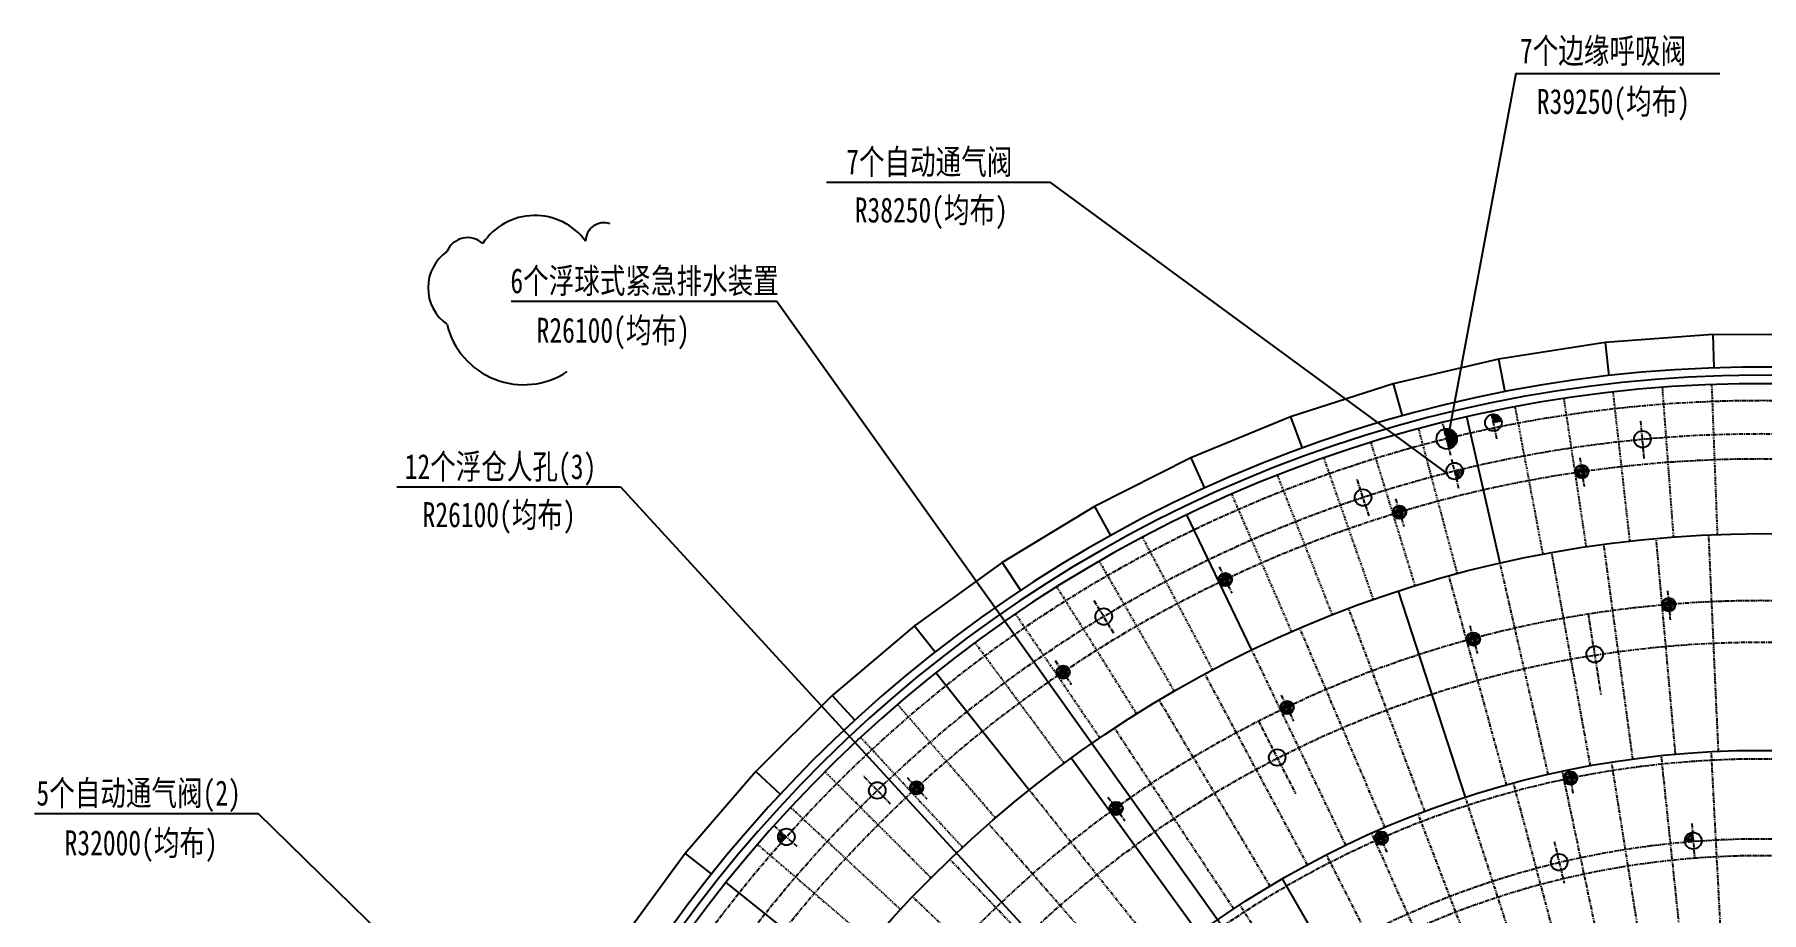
# Model space of a CAD drawing. Header units: inches. Extents: x 8 to 1207, y 9 to 860.
# Drawn here: x 138.2 to 345.6, y 383 to 488.4 of the extents above; entities that cross this region are included whole.
import ezdxf

# ---------------------------------------------------------------- set-up
doc = ezdxf.new("R2010")
doc.units = ezdxf.units.IN
doc.header["$MEASUREMENT"] = 0
doc.linetypes.add('LICENT1', pattern=[0.59, 0.5, -0.03, 0.03, -0.03])
doc.linetypes.add('LIDIVIDE', pattern=[0.65, 0.4, -0.05, 0.05, -0.05, 0.05, -0.05])
for name, color, linetype in [('1', 2, 'Continuous'), ('2', 1, 'Continuous'), ('3', 3, 'LICENT1')]:
    doc.layers.add(name, color=color, linetype=linetype)
doc.styles.add('HZ', font='NSimSun.ttf', dxfattribs={"width": 0.75})

msp = doc.modelspace()

# ---------------------------------------------------------------- linework, layer by layer
at = {"layer": '1', "linetype": 'Continuous'}
for p, q in [((316.07, 483.67), (308.08, 440.81)), ((316.07, 483.67), (340.57, 483.67)), ((233.29, 470.64), (260.13, 470.64)), ((260.13, 470.64), (307.76, 435.73)), ((195.44, 456.36), (227.3, 456.36)), ((286.06, 374.03), (227.3, 456.36)), ((313.21, 442.63), (313.37, 442.79)), ((313.24, 442.49), (313.53, 442.78)), ((313.27, 442.34), (313.68, 442.75)), ((313.3, 442.19), (313.8, 442.7)), ((313.33, 442.05), (313.92, 442.63)), ((313.36, 441.9), (314.02, 442.56)), ((313.39, 441.75), (314.11, 442.48)), ((313.61, 441.8), (314.19, 442.38)), ((313.83, 441.84), (314.26, 442.27)), ((314.06, 441.89), (314.32, 442.15)), ((314.28, 441.93), (314.36, 442.01)), ((307.49, 440.97), (307.58, 441.06)), ((307.51, 440.87), (307.72, 441.08)), ((307.54, 440.77), (307.84, 441.08)), ((307.56, 440.67), (307.95, 441.06)), ((307.59, 440.57), (308.06, 441.04)), ((307.61, 440.47), (308.15, 441.02)), ((307.64, 440.38), (308.24, 440.98)), ((307.66, 440.28), (308.33, 440.94)), ((307.69, 440.18), (308.41, 440.9)), ((307.71, 440.08), (308.48, 440.85)), ((307.73, 439.98), (308.55, 440.79)), ((307.76, 439.88), (308.62, 440.74)), ((307.78, 439.78), (307.89, 439.88)), ((307.81, 439.68), (308.05, 439.92)), ((307.83, 439.58), (308.21, 439.96)), ((307.86, 439.48), (308.38, 440)), ((307.88, 439.38), (308.54, 440.04)), ((307.89, 439.88), (308.68, 440.67)), ((307.91, 439.28), (308.7, 440.08)), ((307.93, 439.19), (308.87, 440.12)), ((307.96, 439.09), (308.97, 440.1)), ((307.98, 438.99), (308.98, 439.99)), ((308.01, 438.89), (308.99, 439.87)), ((308.03, 438.79), (308.99, 439.75)), ((308.05, 439.92), (308.73, 440.61)), ((308.05, 438.69), (308.97, 439.6)), ((308.21, 439.96), (308.78, 440.53)), ((308.38, 440), (308.83, 440.46)), ((308.54, 440.04), (308.87, 440.38)), ((308.7, 440.08), (308.91, 440.29)), ((308.87, 440.12), (308.94, 440.2)), ((308.19, 438.7), (308.91, 439.43)), ((308.44, 438.83), (308.79, 439.17)), ((181.74, 434.08), (208.57, 434.08)), ((208.57, 434.08), (273.25, 363.67)), ((138.23, 394.91), (165.07, 394.91)), ((225.7, 335.58), (165.07, 394.91))]:
    msp.add_line(p, q, dxfattribs=at)
at = {"layer": '1', "linetype": 'LIDIVIDE', "ltscale": 0.6}
for p, q in [((335.02, 428.07), (333.68, 446.02)), ((340.29, 428.37), (339.61, 446.36)), ((319.34, 426.01), (316, 443.7)), ((324.54, 426.89), (321.86, 444.69)), ((329.77, 427.58), (327.76, 445.47)), ((309.06, 423.66), (304.41, 441.05)), ((298.99, 420.56), (293.04, 437.55)), ((304, 422.2), (298.69, 439.41)), ((294.05, 418.72), (287.47, 435.48)), ((289.17, 416.7), (281.98, 433.2)), ((279.67, 412.13), (271.26, 428.04)), ((275.06, 409.58), (266.06, 425.17)), ((270.54, 406.86), (260.96, 422.1)), ((266.13, 403.97), (255.99, 418.84)), ((261.83, 400.92), (251.14, 415.4)), ((253.59, 394.34), (241.84, 407.99)), ((249.65, 390.83), (237.41, 404.02)), ((245.86, 387.17), (233.13, 399.9)), ((242.2, 383.37), (229, 395.62)), ((238.68, 379.44), (225.04, 391.18))]:
    msp.add_line(p, q, dxfattribs=at)
at = {"layer": '1', "linetype": 'LICENT1'}
for p, q in [((308.74, 435.93), (308.8, 435.99)), ((308.78, 435.78), (309.04, 436.05)), ((308.81, 435.64), (309.27, 436.1)), ((308.85, 435.5), (309.51, 436.16)), ((308.88, 435.36), (309.71, 436.18)), ((308.92, 435.22), (309.73, 436.03)), ((308.95, 435.08), (309.72, 435.85)), ((309.09, 435.04), (309.66, 435.61)), ((323.19, 435.9), (323.77, 436.68)), ((323.22, 435.72), (323.28, 435.81)), ((323.23, 436.16), (323.53, 436.56)), ((323.27, 435.57), (323.46, 435.83)), ((323.28, 435.81), (323.89, 436.62)), ((323.33, 435.46), (323.63, 435.86)), ((323.42, 435.36), (323.81, 435.88)), ((323.46, 435.83), (323.91, 436.45)), ((323.51, 435.27), (323.98, 435.91)), ((323.62, 435.21), (324.02, 435.75)), ((323.63, 435.86), (323.94, 436.27)), ((323.73, 435.15), (324.04, 435.57)), ((323.81, 435.88), (323.96, 436.1)), ((323.86, 435.12), (324.07, 435.4)), ((323.89, 436.62), (323.95, 436.71)), ((323.91, 436.45), (324.1, 436.7)), ((323.94, 436.27), (324.23, 436.67)), ((323.96, 436.1), (324.35, 436.63)), ((323.98, 435.91), (323.99, 435.92)), ((323.99, 435.92), (324.46, 436.56)), ((324.02, 435.75), (324.15, 435.93)), ((324.04, 435.57), (324.33, 435.96)), ((324.07, 435.4), (324.5, 435.98)), ((324.1, 435.23), (324.67, 436.01)), ((324.15, 435.93), (324.56, 436.48)), ((324.18, 435.13), (324.79, 435.96)), ((324.33, 435.96), (324.64, 436.38)), ((324.41, 435.23), (324.77, 435.72)), ((324.5, 435.98), (324.71, 436.27)), ((324.67, 436.01), (324.76, 436.13)), ((324.01, 435.11), (324.1, 435.23)), ((301.32, 430.9), (301.78, 431.77)), ((301.32, 431.17), (301.56, 431.62)), ((301.42, 430.83), (301.9, 431.73)), ((301.59, 430.88), (301.95, 431.56)), ((301.76, 430.93), (302, 431.39)), ((301.9, 431.73), (301.95, 431.82)), ((301.95, 431.56), (302.1, 431.84)), ((302, 431.39), (302.23, 431.83)), ((302.05, 431.22), (302.36, 431.8)), ((302.11, 431.05), (302.48, 431.75)), ((302.26, 431.09), (302.58, 431.68)), ((302.43, 431.14), (302.68, 431.6)), ((302.6, 431.19), (302.77, 431.5)), ((302.77, 431.24), (302.84, 431.37)), ((301.37, 430.73), (301.42, 430.83)), ((301.44, 430.6), (301.59, 430.88)), ((301.53, 430.49), (301.76, 430.93)), ((301.62, 430.4), (301.93, 430.98)), ((301.73, 430.34), (302.1, 431.03)), ((301.84, 430.28), (302.16, 430.88)), ((301.93, 430.98), (302.05, 431.22)), ((301.97, 430.25), (302.21, 430.71)), ((302.1, 431.03), (302.11, 431.05)), ((302.1, 430.24), (302.26, 430.55)), ((302.16, 430.88), (302.26, 431.09)), ((302.21, 430.71), (302.43, 431.14)), ((302.25, 430.25), (302.31, 430.38)), ((302.26, 430.55), (302.6, 431.19)), ((302.31, 430.38), (302.77, 431.24)), ((302.41, 430.3), (302.89, 431.2)), ((302.62, 430.42), (302.91, 430.96)), ((280.4, 422.97), (280.56, 423.45)), ((280.44, 422.71), (280.76, 423.63)), ((280.55, 422.65), (280.88, 423.61)), ((280.71, 422.73), (280.96, 423.45)), ((280.87, 422.8), (281.04, 423.29)), ((280.88, 423.61), (280.92, 423.71)), ((280.92, 422.21), (281.18, 422.95)), ((280.96, 423.45), (281.07, 423.75)), ((281.03, 422.88), (281.11, 423.13)), ((281.04, 423.29), (281.2, 423.76)), ((281.11, 423.13), (281.33, 423.75)), ((281.18, 422.95), (281.19, 422.97)), ((281.19, 422.97), (281.45, 423.72)), ((281.27, 422.81), (281.34, 423.03)), ((281.34, 423.03), (281.57, 423.67)), ((281.34, 422.65), (281.5, 423.1)), ((281.42, 422.49), (281.66, 423.18)), ((281.5, 423.1), (281.68, 423.6)), ((281.5, 422.33), (281.82, 423.25)), ((281.61, 422.27), (281.95, 423.24)), ((281.66, 423.18), (281.78, 423.51)), ((281.8, 422.43), (282, 423)), ((281.82, 423.25), (281.87, 423.39)), ((280.51, 422.55), (280.55, 422.65)), ((280.6, 422.42), (280.71, 422.73)), ((280.7, 422.33), (280.87, 422.8)), ((280.81, 422.26), (281.03, 422.88)), ((281.04, 422.17), (281.27, 422.81)), ((281.17, 422.16), (281.34, 422.65)), ((281.31, 422.17), (281.42, 422.49)), ((281.45, 422.2), (281.5, 422.33)), ((333.64, 419.99), (334.26, 420.73)), ((333.65, 419.81), (333.72, 419.89)), ((333.69, 420.25), (334.02, 420.63)), ((333.69, 419.66), (333.9, 419.9)), ((333.72, 419.89), (334.38, 420.67)), ((333.75, 419.54), (334.07, 419.92)), ((333.82, 419.43), (334.25, 419.93)), ((333.9, 419.9), (334.39, 420.49)), ((333.91, 419.34), (334.42, 419.95)), ((334.01, 419.27), (334.45, 419.79)), ((334.07, 419.92), (334.4, 420.31)), ((334.13, 419.21), (334.46, 419.61)), ((334.25, 419.93), (334.42, 420.14)), ((334.26, 419.17), (334.48, 419.43)), ((334.38, 420.67), (334.44, 420.75)), ((334.39, 420.49), (334.59, 420.73)), ((334.4, 420.31), (334.73, 420.69)), ((334.4, 419.15), (334.49, 419.26)), ((334.42, 420.14), (334.84, 420.64)), ((334.42, 419.95), (334.43, 419.96)), ((334.43, 419.96), (334.94, 420.57)), ((334.45, 419.79), (334.6, 419.96)), ((334.46, 419.61), (334.77, 419.97)), ((334.48, 419.43), (334.95, 419.99)), ((334.49, 419.26), (335.12, 420)), ((334.58, 419.16), (335.24, 419.94)), ((334.6, 419.96), (335.03, 420.48)), ((334.77, 419.97), (335.11, 420.38)), ((334.81, 419.24), (335.2, 419.7)), ((334.95, 419.99), (335.17, 420.26)), ((335.12, 420), (335.22, 420.12)), ((310.17, 415.73), (310.66, 416.57)), ((310.18, 416), (310.43, 416.43)), ((310.22, 415.55), (310.27, 415.65)), ((310.27, 415.65), (310.78, 416.53)), ((310.28, 415.42), (310.44, 415.69)), ((310.36, 415.31), (310.61, 415.74)), ((310.44, 415.69), (310.82, 416.36)), ((310.46, 415.22), (310.78, 415.79)), ((310.56, 415.15), (310.95, 415.83)), ((310.61, 415.74), (310.87, 416.19)), ((310.67, 415.09), (311.01, 415.68)), ((310.78, 416.53), (310.83, 416.62)), ((310.78, 415.79), (310.92, 416.02)), ((310.79, 415.05), (311.05, 415.51)), ((310.82, 416.36), (310.98, 416.63)), ((310.87, 416.19), (311.12, 416.62)), ((310.92, 416.02), (311.24, 416.59)), ((310.93, 415.04), (311.1, 415.34)), ((310.95, 415.83), (310.96, 415.85)), ((310.96, 415.85), (311.36, 416.53)), ((311.01, 415.68), (311.12, 415.88)), ((311.05, 415.51), (311.29, 415.92)), ((311.08, 415.04), (311.15, 415.16)), ((311.1, 415.34), (311.46, 415.96)), ((311.12, 415.88), (311.46, 416.46)), ((311.15, 415.16), (311.63, 416.01)), ((311.24, 415.08), (311.75, 415.97)), ((311.29, 415.92), (311.55, 416.38)), ((311.46, 415.96), (311.64, 416.27)), ((311.46, 415.2), (311.76, 415.73)), ((311.63, 416.01), (311.71, 416.14)), ((261.42, 412.3), (261.47, 412.61)), ((261.52, 412.16), (261.61, 412.65)), ((261.61, 412.01), (261.74, 412.65)), ((261.71, 411.87), (261.86, 412.64)), ((261.86, 411.94), (261.98, 412.61)), ((260.93, 411.75), (261.02, 412.24)), ((261.01, 411.49), (261.19, 412.45)), ((261.11, 411.34), (261.13, 411.45)), ((261.13, 411.45), (261.32, 412.45)), ((261.21, 411.24), (261.27, 411.55)), ((261.27, 411.55), (261.42, 412.3)), ((261.32, 412.45), (261.34, 412.55)), ((261.33, 411.16), (261.42, 411.65)), ((261.42, 411.65), (261.52, 412.16)), ((261.44, 411.1), (261.57, 411.75)), ((261.56, 411.07), (261.71, 411.85)), ((261.57, 411.75), (261.61, 412.01)), ((261.69, 411.05), (261.81, 411.72)), ((261.71, 411.85), (261.71, 411.87)), ((261.81, 411.72), (261.86, 411.94)), ((261.82, 411.06), (261.91, 411.57)), ((261.91, 411.57), (262, 412.04)), ((261.95, 411.09), (262.01, 411.43)), ((262, 412.04), (262.1, 412.56)), ((262.01, 411.43), (262.15, 412.14)), ((262.09, 411.14), (262.11, 411.28)), ((262.11, 411.28), (262.29, 412.24)), ((262.15, 412.14), (262.21, 412.49)), ((262.23, 411.24), (262.42, 412.24)), ((262.29, 412.24), (262.32, 412.38)), ((262.39, 411.42), (262.51, 412.01)), ((287.81, 407.61), (287.98, 408.09)), ((287.85, 407.35), (288.17, 408.27)), ((287.92, 407.19), (287.96, 407.29)), ((287.96, 407.29), (288.3, 408.25)), ((288.01, 407.06), (288.12, 407.36)), ((288.11, 406.97), (288.28, 407.44)), ((288.12, 407.36), (288.37, 408.09)), ((288.22, 406.9), (288.44, 407.51)), ((288.28, 407.44), (288.45, 407.93)), ((288.3, 408.25), (288.33, 408.35)), ((288.33, 406.84), (288.6, 407.59)), ((288.37, 408.09), (288.48, 408.39)), ((288.44, 407.51), (288.53, 407.77)), ((288.45, 407.93), (288.62, 408.4)), ((288.45, 406.81), (288.68, 407.45)), ((288.53, 407.77), (288.75, 408.38)), ((288.58, 406.8), (288.75, 407.29)), ((288.6, 407.61), (288.87, 408.35)), ((288.6, 407.59), (288.6, 407.61)), ((288.68, 407.45), (288.75, 407.66)), ((288.71, 406.8), (288.83, 407.13)), ((288.75, 407.66), (288.98, 408.3)), ((288.75, 407.29), (288.91, 407.74)), ((288.83, 407.13), (289.07, 407.81)), ((288.86, 406.84), (288.91, 406.97)), ((288.91, 407.74), (289.09, 408.23)), ((288.91, 406.97), (289.23, 407.89)), ((289.02, 406.91), (289.36, 407.87)), ((289.07, 407.81), (289.19, 408.14)), ((289.2, 407.06), (289.41, 407.63)), ((289.23, 407.89), (289.28, 408.03)), ((243.35, 397.75), (243.37, 398.25)), ((243.47, 397.51), (243.5, 398.48)), ((243.59, 397.48), (243.63, 398.5)), ((243.63, 398.5), (243.63, 398.6)), ((243.72, 397.6), (243.75, 398.37)), ((243.75, 398.37), (243.76, 398.68)), ((243.85, 397.72), (243.87, 398.24)), ((243.87, 398.24), (243.89, 398.74)), ((243.98, 397.84), (243.99, 398.11)), ((243.99, 398.11), (244.01, 398.76)), ((244.11, 397.98), (244.14, 398.77)), ((244.23, 397.85), (244.24, 398.08)), ((244.24, 398.08), (244.26, 398.76)), ((244.35, 397.72), (244.37, 398.2)), ((244.37, 398.2), (244.39, 398.72)), ((244.47, 397.59), (244.5, 398.32)), ((244.5, 398.32), (244.51, 398.67)), ((244.59, 397.46), (244.63, 398.43)), ((244.63, 398.43), (244.63, 398.58)), ((244.72, 397.44), (244.75, 398.46)), ((244.85, 397.64), (244.87, 398.24)), ((321.84, 399.23), (322.24, 399.85)), ((321.85, 399.01), (322.44, 399.93)), ((321.9, 398.85), (322, 399.01)), ((321.96, 398.72), (322.17, 399.04)), ((322, 399.01), (322.52, 399.81)), ((322.04, 398.62), (322.34, 399.08)), ((322.13, 398.53), (322.51, 399.12)), ((322.17, 399.04), (322.55, 399.63)), ((322.24, 398.46), (322.65, 399.09)), ((322.34, 399.08), (322.58, 399.45)), ((322.35, 398.4), (322.68, 398.91)), ((322.47, 398.37), (322.71, 398.73)), ((322.51, 399.12), (322.62, 399.27)), ((322.52, 399.81), (322.61, 399.95)), ((322.55, 399.63), (322.75, 399.94)), ((322.58, 399.45), (322.88, 399.91)), ((322.61, 398.35), (322.74, 398.55)), ((322.62, 399.27), (323, 399.86)), ((322.65, 399.09), (322.69, 399.15)), ((322.68, 398.91), (322.86, 399.19)), ((322.69, 399.15), (323.11, 399.8)), ((322.71, 398.73), (323.03, 399.22)), ((322.74, 398.55), (323.2, 399.26)), ((322.77, 398.37), (323.37, 399.29)), ((322.77, 398.36), (322.77, 398.37)), ((322.86, 399.19), (323.2, 399.72)), ((322.95, 398.42), (323.44, 399.16)), ((323.03, 399.22), (323.29, 399.62)), ((323.2, 399.26), (323.36, 399.5)), ((323.23, 398.62), (323.37, 398.82)), ((323.37, 399.29), (323.41, 399.35)), ((243.59, 397.37), (243.59, 397.48)), ((243.71, 397.28), (243.72, 397.6)), ((243.83, 397.22), (243.85, 397.72)), ((243.96, 397.19), (243.98, 397.84)), ((244.08, 397.17), (244.11, 397.96)), ((244.11, 397.96), (244.11, 397.98)), ((244.21, 397.17), (244.23, 397.85)), ((244.33, 397.2), (244.35, 397.72)), ((244.46, 397.24), (244.47, 397.59)), ((244.59, 397.32), (244.59, 397.46)), ((267.38, 395.12), (267.53, 396.08)), ((267.5, 395.08), (267.66, 396.08)), ((267.66, 396.08), (267.68, 396.19)), ((267.76, 395.94), (267.81, 396.25)), ((267.87, 395.79), (267.95, 396.29)), ((267.97, 395.65), (268.07, 396.3)), ((268.07, 395.51), (268.2, 396.29)), ((268.21, 395.59), (268.32, 396.26)), ((268.36, 395.69), (268.44, 396.21)), ((268.5, 395.79), (268.56, 396.14)), ((268.64, 395.89), (268.67, 396.04)), ((267.29, 395.37), (267.37, 395.87)), ((267.48, 394.97), (267.5, 395.08)), ((267.59, 394.87), (267.64, 395.18)), ((267.64, 395.18), (267.76, 395.94)), ((267.7, 394.79), (267.78, 395.28)), ((267.78, 395.28), (267.87, 395.79)), ((267.82, 394.74), (267.93, 395.39)), ((267.93, 395.39), (267.97, 395.65)), ((267.94, 394.71), (268.07, 395.49)), ((268.07, 395.49), (268.07, 395.51)), ((268.07, 394.7), (268.18, 395.36)), ((268.18, 395.36), (268.21, 395.59)), ((268.19, 394.7), (268.28, 395.22)), ((268.28, 395.22), (268.36, 395.69)), ((268.33, 394.73), (268.38, 395.08)), ((268.38, 395.08), (268.5, 395.79)), ((268.46, 394.79), (268.48, 394.93)), ((268.48, 394.93), (268.64, 395.89)), ((268.6, 394.89), (268.77, 395.9)), ((268.76, 395.08), (268.86, 395.68)), ((227.66, 391.54), (227.55, 392.44)), ((227.8, 391.36), (227.66, 392.64)), ((227.92, 391.44), (227.77, 392.73)), ((228.03, 391.57), (227.91, 392.6)), ((228.14, 391.69), (228.05, 392.48)), ((228.25, 391.82), (228.19, 392.35)), ((228.37, 391.94), (228.33, 392.23)), ((228.48, 392.07), (228.47, 392.1)), ((299.12, 391.85), (299.39, 392.54)), ((299.18, 391.64), (299.57, 392.66)), ((299.32, 391.67), (299.67, 392.57)), ((299.48, 391.74), (299.73, 392.4)), ((299.55, 391.23), (299.8, 391.88)), ((299.64, 391.81), (299.8, 392.23)), ((299.67, 392.57), (299.72, 392.72)), ((299.67, 391.18), (299.94, 391.89)), ((299.73, 392.4), (299.87, 392.74)), ((299.8, 392.23), (300, 392.74)), ((299.8, 391.88), (299.87, 392.06)), ((299.87, 392.06), (300.12, 392.72)), ((299.94, 391.89), (299.97, 391.96)), ((299.97, 391.96), (300.24, 392.68)), ((300.01, 391.72), (300.13, 392.03)), ((300.08, 391.55), (300.29, 392.09)), ((300.13, 392.03), (300.35, 392.62)), ((300.15, 391.38), (300.45, 392.16)), ((300.22, 391.21), (300.61, 392.23)), ((300.29, 392.09), (300.46, 392.54)), ((300.38, 391.29), (300.7, 392.12)), ((300.45, 392.16), (300.55, 392.43)), ((300.61, 392.23), (300.63, 392.3)), ((336.36, 391.7), (337.18, 392.61)), ((336.36, 391.52), (337.29, 392.54)), ((336.41, 391.94), (336.94, 392.53)), ((336.54, 391.52), (337.3, 392.37)), ((336.72, 391.53), (337.32, 392.2)), ((336.9, 391.55), (337.33, 392.03)), ((337.08, 391.57), (337.34, 391.86)), ((299.25, 391.5), (299.32, 391.67)), ((299.35, 391.39), (299.48, 391.74)), ((299.45, 391.3), (299.64, 391.81)), ((299.79, 391.15), (300.01, 391.72)), ((299.92, 391.14), (300.08, 391.55)), ((300.06, 391.16), (300.15, 391.38)), ((300.21, 391.2), (300.22, 391.21)), ((300.61, 391.55), (300.7, 391.78)), ((337.26, 391.58), (337.36, 391.68))]:
    msp.add_line(p, q, dxfattribs=at)
at = {"layer": '1', "linetype": 'LIDIVIDE'}
for p, q in [((330.12, 401.43), (326.63, 427.19)), ((335.25, 402.01), (332.92, 427.9)), ((340.4, 402.35), (339.23, 428.33)), ((325.02, 400.62), (320.38, 426.2)), ((314.96, 398.32), (308.05, 423.39)), ((319.97, 399.59), (314.18, 424.93)), ((305.15, 395.14), (296.01, 419.48)), ((300.36, 393.21), (290.14, 417.12)), ((295.66, 391.08), (284.38, 414.51)), ((291.06, 388.74), (278.74, 411.63)), ((286.57, 386.19), (273.24, 408.51)), ((282.2, 383.44), (267.88, 405.14)), ((340.9, 376.35), (339.54, 402.31)), ((331.64, 375.37), (327.57, 401.05)), ((336.26, 375.98), (333.54, 401.84)), ((322.52, 373.44), (315.79, 398.55)), ((327.05, 374.52), (321.65, 399.96)), ((273.86, 377.38), (257.65, 397.71)), ((318.06, 372.11), (310.02, 396.84)), ((313.66, 370.56), (304.35, 394.83)), ((269.9, 374.07), (252.79, 393.65)), ((309.36, 368.77), (298.78, 392.53)), ((305.15, 366.77), (293.35, 389.93)), ((266.09, 370.59), (248.12, 389.38)), ((262.44, 366.94), (243.64, 384.91)), ((297.09, 362.11), (282.92, 383.92))]:
    msp.add_line(p, q, dxfattribs=at)
at = {"layer": '1', "color": 6, "linetype": 'Continuous'}
for centre, radius, start, end in [((198.31, 459.11), 7.54, 36.2862, 146.2862), ((206.57, 463.59), 2.18, 70.5135, 180.5135), ((190.23, 461.3), 2.69, 47.7133, 157.7133), ((190.8, 457.96), 5.33, 125, 235), ((196.95, 455.8), 9.46, 193.5016, 303.5016)]:
    msp.add_arc(centre, radius, start, end, dxfattribs=at)
at = {"layer": '2', "linetype": 'Continuous'}
for p, q in [((339.7, 452.36), (326.78, 451.4)), ((339.7, 452.36), (339.84, 448.37)), ((352.65, 452.32), (339.7, 452.36)), ((326.78, 451.4), (313.97, 449.42)), ((326.78, 451.4), (327.23, 447.42)), ((313.97, 449.42), (301.36, 446.44)), ((313.97, 449.42), (314.74, 445.49)), ((301.36, 446.44), (289.03, 442.48)), ((301.36, 446.44), (302.44, 442.59)), ((289.03, 442.48), (277.04, 437.57)), ((289.03, 442.48), (290.4, 438.73)), ((314.18, 424.93), (310.18, 442.48)), ((277.04, 437.57), (265.47, 431.73)), ((277.04, 437.57), (278.7, 433.93)), ((265.47, 431.73), (254.4, 425)), ((265.47, 431.73), (267.42, 428.23)), ((284.38, 414.51), (276.57, 430.72)), ((254.4, 425), (243.89, 417.43)), ((254.4, 425), (256.61, 421.67)), ((310.02, 396.84), (301.99, 421.57)), ((243.89, 417.43), (234.01, 409.05)), ((243.89, 417.43), (246.36, 414.28)), ((257.65, 397.71), (246.42, 411.78)), ((234.01, 409.05), (224.81, 399.92)), ((234.01, 409.05), (236.71, 406.1)), ((277.96, 380.51), (262.68, 401.54)), ((224.81, 399.92), (216.36, 390.1)), ((224.81, 399.92), (227.74, 397.2)), ((216.36, 390.1), (208.71, 379.65)), ((216.36, 390.1), (219.5, 387.62)), ((235.32, 375.38), (221.25, 386.6)), ((301.06, 364.55), (288.06, 387.06))]:
    msp.add_line(p, q, dxfattribs=at)
for centre, radius in [((313.38, 441.79), 1), ((307.77, 439.85), 1.23), ((331.27, 439.8), 1), ((308.73, 435.97), 1), ((323.99, 435.91), 0.8), ((297.73, 432.8), 1), ((302.11, 431.04), 0.8), ((345.56, 287.47), 141), ((281.2, 422.96), 0.8), ((266.59, 418.52), 1), ((334.44, 419.95), 0.8), ((310.97, 415.83), 0.8), ((325.53, 413.99), 0.995), ((261.72, 411.85), 0.8), ((288.61, 407.6), 0.8), ((345.56, 287.47), 115), ((287.42, 401.61), 0.995), ((239.41, 397.66), 1), ((244.12, 397.97), 0.8), ((322.64, 399.15), 0.8), ((268.08, 395.5), 0.8), ((228.49, 392.09), 1), ((299.92, 391.94), 0.8), ((337.36, 391.62), 1), ((321.27, 389.04), 0.995)]:
    msp.add_circle(centre, radius, dxfattribs=at)
for radius, start, end in [(161, 0.6871, 178.0423), (160, 359.4987, 178.0301), (159, 358.0177, 178.0177)]:
    msp.add_arc((345.56, 287.47), radius, start, end, dxfattribs=at)
at = {"layer": '3'}
for p, q in [((308.26, 437.86), (307.28, 441.79)), ((313.79, 439.83), (313.11, 443.12)), ((331.49, 437.5), (331.06, 442.1)), ((323.74, 437.57), (324.26, 434.12)), ((309.24, 433.89), (308.38, 437.37)), ((298.46, 430.61), (297.01, 434.99)), ((301.62, 432.64), (302.64, 429.31)), ((280.47, 424.47), (281.98, 421.33)), ((334.29, 421.62), (334.59, 418.14)), ((267.79, 416.54), (265.4, 420.49)), ((324.75, 418.83), (326.28, 409.17)), ((310.53, 417.45), (311.44, 414.09)), ((260.78, 413.24), (262.74, 410.36)), ((287.89, 409.11), (289.38, 405.96)), ((285.18, 405.97), (289.62, 397.25)), ((241.01, 396), (237.81, 399.32)), ((242.98, 399.2), (245.35, 396.64)), ((322.96, 397.34), (322.47, 400.13)), ((267.1, 396.86), (269.14, 394.03)), ((227, 393.42), (229.81, 390.91)), ((300.61, 390.24), (299.55, 392.86)), ((337.2, 393.7), (337.52, 389.6)), ((320.67, 391.53), (321.87, 386.54))]:
    msp.add_line(p, q, dxfattribs=at)
for centre, radius in [((345.56, 287.47), 157), ((345.56, 287.47), 153), ((345.56, 287.47), 150), ((345.56, 287.47), 133), ((345.57, 287.46), 128), ((345.56, 287.47), 114), ((345.56, 287.47), 104.4), ((345.57, 287.47), 102.4)]:
    msp.add_circle(centre, radius, dxfattribs=at)

# ---------------------------------------------------------------- texts
at = {"layer": '1', "linetype": 'Continuous', "style": 'HZ', "width": 0.75}
for s, p in [('7\\M+5B8F6\\M+5B1DF\\M+5D4B5\\M+5BAF4\\M+5CEFC\\M+5B7A7', (316.57, 484.92)), ('R39250(\\M+5BEF9\\M+5B2BC)', (318.59, 478.84)), ('7\\M+5B8F6\\M+5D7D4\\M+5B6AF\\M+5CDA8\\M+5C6F8\\M+5B7A7', (235.68, 471.59)), ('R38250(\\M+5BEF9\\M+5B2BC)', (236.7, 465.81)), ('6\\M+5B8F6\\M+5B8A1\\M+5C7F2\\M+5CABD\\M+5BDF4\\M+5BCB1\\M+5C5C5\\M+5CBAE\\M+5D7B0\\M+5D6C3', (195.36, 457.32)), ('R26100(\\M+5BEF9\\M+5B2BC)', (198.51, 451.38)), ('12\\M+5B8F6\\M+5B8A1\\M+5B2D6\\M+5C8CB\\M+5BFD7(3)', (182.67, 435.02)), ('R26100(\\M+5BEF9\\M+5B2BC)', (184.82, 429.25)), ('5\\M+5B8F6\\M+5D7D4\\M+5B6AF\\M+5CDA8\\M+5C6F8\\M+5B7A7(2)', (138.46, 395.85)), ('R32000(\\M+5BEF9\\M+5B2BC)', (141.84, 389.87))]:
    msp.add_text(s, height=3, dxfattribs=at).set_placement(p)

doc.saveas('drawing.dxf')
